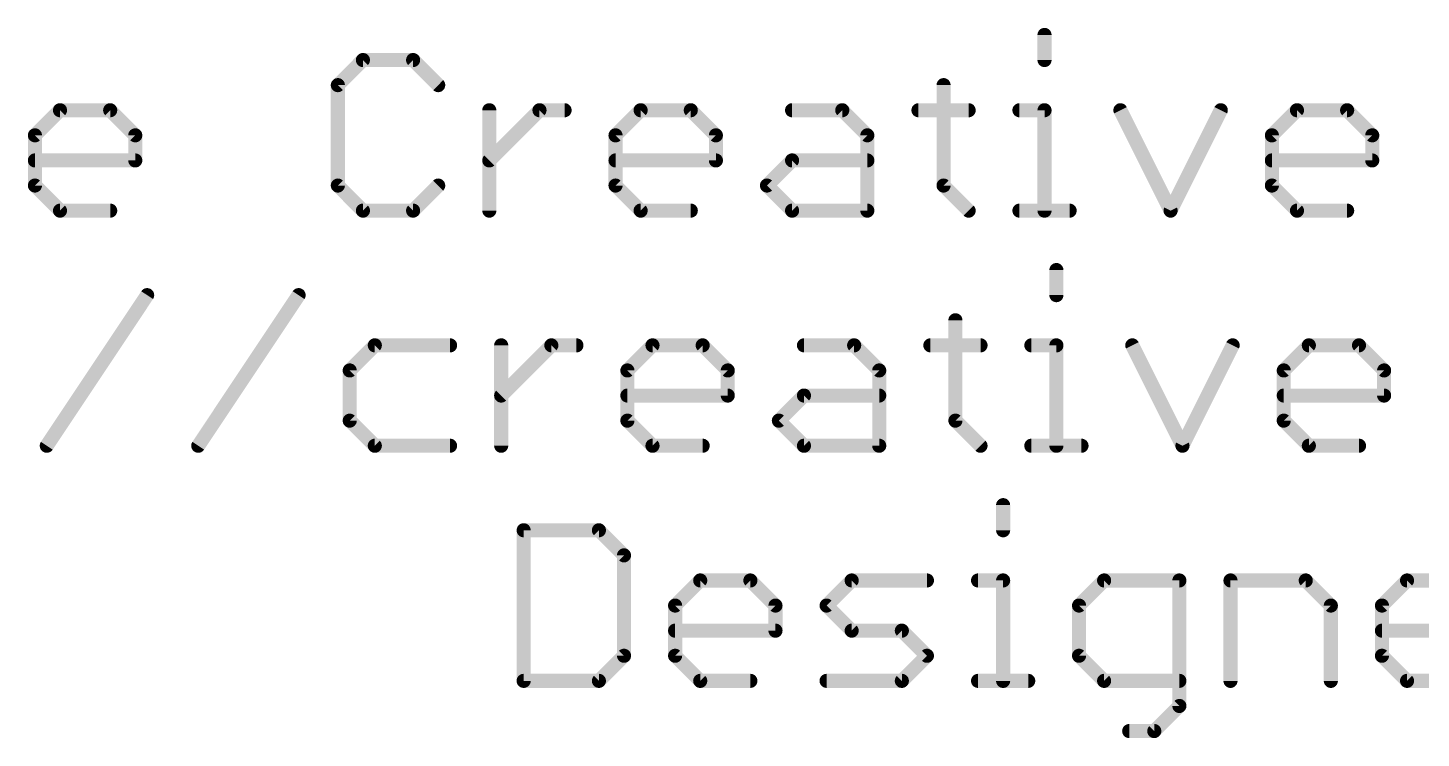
# Model space of a CAD drawing. Extents: x -27 to 80, y -11 to 53.
# Drawn here: x -0.2 to 14.86, y -10.7 to -3.03 of the extents above; entities that cross this region are included whole.
import ezdxf

# ---------------------------------------------------------------- set-up
doc = ezdxf.new("R2010")
doc.units = 0
doc.layers.add('27', color=253, linetype='CONTINUOUS')

msp = doc.modelspace()

# ---------------------------------------------------------------- linework, layer by layer
at = {"layer": '27', "const_width": 0.1524}
for points in [[(10.7862, -3.1056), (10.7862, -3.3768)], [(3.419, -3.3768), (3.1479, -3.648)], [(3.9614, -3.3768), (3.419, -3.3768)], [(4.2325, -3.648), (3.9614, -3.3768)], [(3.1479, -3.648), (3.1479, -4.7326)], [(9.6948, -3.648), (9.6948, -4.7326)], [(-0.1264, -4.1903), (0.1447, -3.9191)], [(0.1447, -3.9191), (0.6871, -3.9191)], [(0.6871, -3.9191), (0.9582, -4.1903)], [(4.785, -5.0038), (4.785, -3.9191)], [(4.785, -4.4615), (5.3274, -3.9191)], [(5.3274, -3.9191), (5.5985, -3.9191)], [(6.1493, -4.1903), (6.4205, -3.9191)], [(6.4205, -3.9191), (6.9628, -3.9191)], [(6.9628, -3.9191), (7.234, -4.1903)], [(8.0576, -3.9191), (8.6, -3.9191)], [(8.6, -3.9191), (8.8711, -4.1903)], [(9.4236, -3.9191), (9.966, -3.9191)], [(10.5151, -3.9191), (10.7862, -3.9191)], [(10.7862, -3.9191), (10.7862, -5.0038)], [(11.6065, -3.9191), (12.1488, -5.0038)], [(12.1488, -5.0038), (12.6912, -3.9191)], [(13.2437, -4.1903), (13.5148, -3.9191)], [(13.5148, -3.9191), (14.0572, -3.9191)], [(14.0572, -3.9191), (14.3283, -4.1903)], [(-0.1264, -4.7326), (-0.1264, -4.1903)], [(0.9582, -4.1903), (0.9582, -4.4615)], [(6.1493, -4.7326), (6.1493, -4.1903)], [(7.234, -4.1903), (7.234, -4.4615)], [(8.8711, -4.1903), (8.8711, -5.0038)], [(13.2437, -4.7326), (13.2437, -4.1903)], [(14.3283, -4.1903), (14.3283, -4.4615)], [(0.9582, -4.4615), (-0.1264, -4.4615)], [(7.234, -4.4615), (6.1493, -4.4615)], [(7.7865, -4.7326), (8.0576, -4.4615)], [(8.0576, -4.4615), (8.8711, -4.4615)], [(14.3283, -4.4615), (13.2437, -4.4615)], [(0.1447, -5.0038), (-0.1264, -4.7326)], [(3.1479, -4.7326), (3.419, -5.0038)], [(3.9614, -5.0038), (4.2325, -4.7326)], [(6.4205, -5.0038), (6.1493, -4.7326)], [(8.0576, -5.0038), (7.7865, -4.7326)], [(9.6948, -4.7326), (9.966, -5.0038)], [(13.5148, -5.0038), (13.2437, -4.7326)], [(0.6871, -5.0038), (0.1447, -5.0038)], [(3.419, -5.0038), (3.9614, -5.0038)], [(6.9628, -5.0038), (6.4205, -5.0038)], [(8.8711, -5.0038), (8.0576, -5.0038)], [(10.5151, -5.0038), (11.0574, -5.0038)], [(14.0572, -5.0038), (13.5148, -5.0038)], [(10.9146, -5.6456), (10.9146, -5.9168)], [(0.002, -7.5438), (1.0866, -5.9168)], [(1.6391, -7.5438), (2.7238, -5.9168)], [(9.8232, -6.188), (9.8232, -7.2726)], [(3.5474, -6.4591), (3.2763, -6.7303)], [(4.3609, -6.4591), (3.5474, -6.4591)], [(4.9134, -7.5438), (4.9134, -6.4591)], [(4.9134, -7.0015), (5.4558, -6.4591)], [(5.4558, -6.4591), (5.7269, -6.4591)], [(6.2777, -6.7303), (6.5489, -6.4591)], [(6.5489, -6.4591), (7.0912, -6.4591)], [(7.0912, -6.4591), (7.3624, -6.7303)], [(8.186, -6.4591), (8.7284, -6.4591)], [(8.7284, -6.4591), (8.9995, -6.7303)], [(9.552, -6.4591), (10.0944, -6.4591)], [(10.6435, -6.4591), (10.9146, -6.4591)], [(10.9146, -6.4591), (10.9146, -7.5438)], [(11.7349, -6.4591), (12.2772, -7.5438)], [(12.2772, -7.5438), (12.8196, -6.4591)], [(13.3721, -6.7303), (13.6432, -6.4591)], [(13.6432, -6.4591), (14.1856, -6.4591)], [(14.1856, -6.4591), (14.4567, -6.7303)], [(3.2763, -6.7303), (3.2763, -7.2726)], [(6.2777, -7.2726), (6.2777, -6.7303)], [(7.3624, -6.7303), (7.3624, -7.0015)], [(8.9995, -6.7303), (8.9995, -7.5438)], [(13.3721, -7.2726), (13.3721, -6.7303)], [(14.4567, -6.7303), (14.4567, -7.0015)], [(7.3624, -7.0015), (6.2777, -7.0015)], [(7.9149, -7.2726), (8.186, -7.0015)], [(8.186, -7.0015), (8.9995, -7.0015)], [(14.4567, -7.0015), (13.3721, -7.0015)], [(3.2763, -7.2726), (3.5474, -7.5438)], [(6.5489, -7.5438), (6.2777, -7.2726)], [(8.186, -7.5438), (7.9149, -7.2726)], [(9.8232, -7.2726), (10.0944, -7.5438)], [(13.6432, -7.5438), (13.3721, -7.2726)], [(3.5474, -7.5438), (4.3609, -7.5438)], [(7.0912, -7.5438), (6.5489, -7.5438)], [(8.9995, -7.5438), (8.186, -7.5438)], [(10.6435, -7.5438), (11.1858, -7.5438)], [(14.1856, -7.5438), (13.6432, -7.5438)], [(10.3388, -8.1856), (10.3388, -8.4568)], [(5.1562, -8.4568), (5.1562, -10.0838)], [(5.9697, -8.4568), (5.1562, -8.4568)], [(6.2409, -8.728), (5.9697, -8.4568)], [(6.2409, -9.8126), (6.2409, -8.728)], [(6.7934, -9.2703), (7.0645, -8.9991)], [(7.0645, -8.9991), (7.6069, -8.9991)], [(7.6069, -8.9991), (7.878, -9.2703)], [(8.4305, -9.2703), (8.7017, -8.9991)], [(8.7017, -8.9991), (9.5152, -8.9991)], [(10.0677, -8.9991), (10.3388, -8.9991)], [(10.3388, -8.9991), (10.3388, -10.0838)], [(11.4303, -8.9991), (11.1591, -9.2703)], [(12.2438, -8.9991), (11.4303, -8.9991)], [(12.2438, -10.355), (12.2438, -8.9991)], [(12.7963, -10.0838), (12.7963, -8.9991)], [(12.7963, -8.9991), (13.6098, -8.9991)], [(13.6098, -8.9991), (13.8809, -9.2703)], [(14.4334, -9.2703), (14.7046, -8.9991)], [(14.7046, -8.9991), (15.2469, -8.9991)], [(6.7934, -9.8126), (6.7934, -9.2703)], [(7.878, -9.2703), (7.878, -9.5415)], [(8.7017, -9.5415), (8.4305, -9.2703)], [(11.1591, -9.2703), (11.1591, -9.8126)], [(13.8809, -9.2703), (13.8809, -10.0838)], [(14.4334, -9.8126), (14.4334, -9.2703)], [(7.878, -9.5415), (6.7934, -9.5415)], [(9.244, -9.5415), (8.7017, -9.5415)], [(9.5152, -9.8126), (9.244, -9.5415)], [(15.5181, -9.5415), (14.4334, -9.5415)], [(5.9697, -10.0838), (6.2409, -9.8126)], [(7.0645, -10.0838), (6.7934, -9.8126)], [(9.244, -10.0838), (9.5152, -9.8126)], [(11.1591, -9.8126), (11.4303, -10.0838)], [(14.7046, -10.0838), (14.4334, -9.8126)], [(5.1562, -10.0838), (5.9697, -10.0838)], [(7.6069, -10.0838), (7.0645, -10.0838)], [(8.4305, -10.0838), (9.244, -10.0838)], [(10.0677, -10.0838), (10.61, -10.0838)], [(11.4303, -10.0838), (12.2438, -10.0838)], [(15.2469, -10.0838), (14.7046, -10.0838)], [(11.9726, -10.6261), (12.2438, -10.355)], [(11.7014, -10.6261), (11.9726, -10.6261)]]:
    msp.add_lwpolyline(points, dxfattribs=at)
at = {"layer": '27', "const_width": 0.0762}
for points in [[(10.8243, -3.1056, 1), (10.7481, -3.1056)], [(3.419, -3.3387, 1), (3.419, -3.4149)], [(3.446, -3.4038, 1), (3.3921, -3.3499)], [(3.9883, -3.3499, 1), (3.9344, -3.4038)], [(3.9614, -3.4149, 1), (3.9614, -3.3387)], [(10.7481, -3.3768, 1), (10.8243, -3.3768)], [(3.1209, -3.621, 1), (3.1748, -3.6749)], [(3.186, -3.648, 1), (3.1098, -3.648)], [(4.2056, -3.6749, 1), (4.2595, -3.621)], [(9.7329, -3.648, 1), (9.6567, -3.648)], [(0.1447, -3.881, 1), (0.1447, -3.9572)], [(0.1717, -3.9461, 1), (0.1178, -3.8922)], [(0.714, -3.8922, 1), (0.6601, -3.9461)], [(0.6871, -3.9572, 1), (0.6871, -3.881)], [(4.8231, -3.9191, 1), (4.7469, -3.9191)], [(5.3274, -3.881, 1), (5.3274, -3.9572)], [(5.3543, -3.9461, 1), (5.3004, -3.8922)], [(5.5985, -3.9572, 1), (5.5985, -3.881)], [(6.4205, -3.881, 1), (6.4205, -3.9572)], [(6.4474, -3.9461, 1), (6.3935, -3.8922)], [(6.9898, -3.8922, 1), (6.9359, -3.9461)], [(6.9628, -3.9572, 1), (6.9628, -3.881)], [(8.0576, -3.881, 1), (8.0576, -3.9572)], [(8.6269, -3.8922, 1), (8.573, -3.9461)], [(8.6, -3.9572, 1), (8.6, -3.881)], [(9.4236, -3.881, 1), (9.4236, -3.9572)], [(9.966, -3.9572, 1), (9.966, -3.881)], [(10.5151, -3.881, 1), (10.5151, -3.9572)], [(10.8243, -3.9191, 1), (10.7481, -3.9191)], [(10.7862, -3.9572, 1), (10.7862, -3.881)], [(11.6406, -3.9021, 1), (11.5724, -3.9362)], [(12.7252, -3.9362, 1), (12.6571, -3.9021)], [(13.5148, -3.881, 1), (13.5148, -3.9572)], [(13.5418, -3.9461, 1), (13.4879, -3.8922)], [(14.0841, -3.8922, 1), (14.0302, -3.9461)], [(14.0572, -3.9572, 1), (14.0572, -3.881)], [(-0.0883, -4.1903, 1), (-0.1645, -4.1903)], [(-0.1534, -4.1634, 1), (-0.0995, -4.2172)], [(0.9963, -4.1903, 1), (0.9201, -4.1903)], [(0.9313, -4.2172, 1), (0.9852, -4.1634)], [(6.1874, -4.1903, 1), (6.1112, -4.1903)], [(6.1224, -4.1634, 1), (6.1763, -4.2172)], [(7.2721, -4.1903, 1), (7.1959, -4.1903)], [(7.207, -4.2172, 1), (7.2609, -4.1634)], [(8.9092, -4.1903, 1), (8.833, -4.1903)], [(8.8442, -4.2172, 1), (8.8981, -4.1634)], [(13.2818, -4.1903, 1), (13.2056, -4.1903)], [(13.2167, -4.1634, 1), (13.2706, -4.2172)], [(14.3664, -4.1903, 1), (14.2902, -4.1903)], [(14.3014, -4.2172, 1), (14.3553, -4.1634)], [(-0.1264, -4.4234, 1), (-0.1264, -4.4996)], [(0.9201, -4.4615, 1), (0.9963, -4.4615)], [(0.9582, -4.4996, 1), (0.9582, -4.4234)], [(4.7581, -4.4345, 1), (4.812, -4.4884)], [(6.1493, -4.4234, 1), (6.1493, -4.4996)], [(7.1959, -4.4615, 1), (7.2721, -4.4615)], [(7.234, -4.4996, 1), (7.234, -4.4234)], [(8.0576, -4.4234, 1), (8.0576, -4.4996)], [(8.0846, -4.4884, 1), (8.0307, -4.4345)], [(8.8711, -4.4996, 1), (8.8711, -4.4234)], [(13.2437, -4.4234, 1), (13.2437, -4.4996)], [(14.2902, -4.4615, 1), (14.3664, -4.4615)], [(14.3283, -4.4996, 1), (14.3283, -4.4234)], [(-0.0995, -4.7057, 1), (-0.1534, -4.7596)], [(3.1748, -4.7057, 1), (3.1209, -4.7596)], [(4.2595, -4.7596, 1), (4.2056, -4.7057)], [(6.1763, -4.7057, 1), (6.1224, -4.7596)], [(7.8134, -4.7057, 1), (7.7595, -4.7596)], [(7.7595, -4.7057, 1), (7.8134, -4.7596)], [(9.7217, -4.7057, 1), (9.6679, -4.7596)], [(13.2706, -4.7057, 1), (13.2167, -4.7596)], [(-0.1645, -4.7326, 1), (-0.0883, -4.7326)], [(3.1098, -4.7326, 1), (3.186, -4.7326)], [(6.1112, -4.7326, 1), (6.1874, -4.7326)], [(9.6567, -4.7326, 1), (9.7329, -4.7326)], [(13.2056, -4.7326, 1), (13.2818, -4.7326)], [(0.1447, -4.9657, 1), (0.1447, -5.0419)], [(0.1178, -5.0307, 1), (0.1717, -4.9769)], [(0.6871, -5.0419, 1), (0.6871, -4.9657)], [(3.419, -4.9657, 1), (3.419, -5.0419)], [(3.3921, -5.0307, 1), (3.446, -4.9769)], [(3.9344, -4.9769, 1), (3.9883, -5.0307)], [(3.9614, -5.0419, 1), (3.9614, -4.9657)], [(4.7469, -5.0038, 1), (4.8231, -5.0038)], [(6.4205, -4.9657, 1), (6.4205, -5.0419)], [(6.3935, -5.0307, 1), (6.4474, -4.9769)], [(6.9628, -5.0419, 1), (6.9628, -4.9657)], [(8.0576, -4.9657, 1), (8.0576, -5.0419)], [(8.0307, -5.0307, 1), (8.0846, -4.9769)], [(8.833, -5.0038, 1), (8.9092, -5.0038)], [(8.8711, -5.0419, 1), (8.8711, -4.9657)], [(9.939, -5.0307, 1), (9.9929, -4.9769)], [(10.5151, -4.9657, 1), (10.5151, -5.0419)], [(10.7481, -5.0038, 1), (10.8243, -5.0038)], [(11.0574, -5.0419, 1), (11.0574, -4.9657)], [(12.1148, -4.9868, 1), (12.1829, -5.0208)], [(12.1148, -5.0208, 1), (12.1829, -4.9868)], [(13.5148, -4.9657, 1), (13.5148, -5.0419)], [(13.4879, -5.0307, 1), (13.5418, -4.9769)], [(14.0572, -5.0419, 1), (14.0572, -4.9657)], [(10.9527, -5.6456, 1), (10.8765, -5.6456)], [(1.1183, -5.9379, 1), (1.0549, -5.8957)], [(2.7555, -5.9379, 1), (2.6921, -5.8957)], [(10.8765, -5.9168, 1), (10.9527, -5.9168)], [(9.8613, -6.188, 1), (9.7851, -6.188)], [(3.5474, -6.421, 1), (3.5474, -6.4972)], [(3.5744, -6.4861, 1), (3.5205, -6.4322)], [(4.3609, -6.4972, 1), (4.3609, -6.421)], [(4.9515, -6.4591, 1), (4.8753, -6.4591)], [(5.4558, -6.421, 1), (5.4558, -6.4972)], [(5.4827, -6.4861, 1), (5.4288, -6.4322)], [(5.7269, -6.4972, 1), (5.7269, -6.421)], [(6.5489, -6.421, 1), (6.5489, -6.4972)], [(6.5758, -6.4861, 1), (6.522, -6.4322)], [(7.1182, -6.4322, 1), (7.0643, -6.4861)], [(7.0912, -6.4972, 1), (7.0912, -6.421)], [(8.186, -6.421, 1), (8.186, -6.4972)], [(8.7553, -6.4322, 1), (8.7014, -6.4861)], [(8.7284, -6.4972, 1), (8.7284, -6.421)], [(9.552, -6.421, 1), (9.552, -6.4972)], [(10.0944, -6.4972, 1), (10.0944, -6.421)], [(10.6435, -6.421, 1), (10.6435, -6.4972)], [(10.9527, -6.4591, 1), (10.8765, -6.4591)], [(10.9146, -6.4972, 1), (10.9146, -6.421)], [(11.769, -6.4421, 1), (11.7008, -6.4762)], [(12.8537, -6.4762, 1), (12.7855, -6.4421)], [(13.6432, -6.421, 1), (13.6432, -6.4972)], [(13.6702, -6.4861, 1), (13.6163, -6.4322)], [(14.2125, -6.4322, 1), (14.1586, -6.4861)], [(14.1856, -6.4972, 1), (14.1856, -6.421)], [(3.3144, -6.7303, 1), (3.2382, -6.7303)], [(3.2493, -6.7034, 1), (3.3032, -6.7572)], [(6.3158, -6.7303, 1), (6.2396, -6.7303)], [(6.2508, -6.7034, 1), (6.3047, -6.7572)], [(7.4005, -6.7303, 1), (7.3243, -6.7303)], [(7.3354, -6.7572, 1), (7.3893, -6.7034)], [(9.0376, -6.7303, 1), (8.9614, -6.7303)], [(8.9726, -6.7572, 1), (9.0265, -6.7034)], [(13.4102, -6.7303, 1), (13.334, -6.7303)], [(13.3451, -6.7034, 1), (13.399, -6.7572)], [(14.4948, -6.7303, 1), (14.4186, -6.7303)], [(14.4298, -6.7572, 1), (14.4837, -6.7034)], [(6.2777, -6.9634, 1), (6.2777, -7.0396)], [(7.3624, -7.0396, 1), (7.3624, -6.9634)], [(8.186, -6.9634, 1), (8.186, -7.0396)], [(8.213, -7.0284, 1), (8.1591, -6.9745)], [(8.9995, -7.0396, 1), (8.9995, -6.9634)], [(13.3721, -6.9634, 1), (13.3721, -7.0396)], [(14.4567, -7.0396, 1), (14.4567, -6.9634)], [(4.8865, -6.9745, 1), (4.9404, -7.0284)], [(7.3243, -7.0015, 1), (7.4005, -7.0015)], [(14.4186, -7.0015, 1), (14.4948, -7.0015)], [(3.3032, -7.2457, 1), (3.2493, -7.2996)], [(6.3047, -7.2457, 1), (6.2508, -7.2996)], [(7.9418, -7.2457, 1), (7.8879, -7.2996)], [(7.8879, -7.2457, 1), (7.9418, -7.2996)], [(9.8501, -7.2457, 1), (9.7963, -7.2996)], [(13.399, -7.2457, 1), (13.3451, -7.2996)], [(3.2382, -7.2726, 1), (3.3144, -7.2726)], [(6.2396, -7.2726, 1), (6.3158, -7.2726)], [(9.7851, -7.2726, 1), (9.8613, -7.2726)], [(13.334, -7.2726, 1), (13.4102, -7.2726)], [(-0.0297, -7.5227, 1), (0.0337, -7.5649)], [(1.6074, -7.5227, 1), (1.6708, -7.5649)], [(3.5474, -7.5057, 1), (3.5474, -7.5819)], [(3.5205, -7.5707, 1), (3.5744, -7.5169)], [(4.3609, -7.5819, 1), (4.3609, -7.5057)], [(4.8753, -7.5438, 1), (4.9515, -7.5438)], [(6.5489, -7.5057, 1), (6.5489, -7.5819)], [(6.522, -7.5707, 1), (6.5758, -7.5169)], [(7.0912, -7.5819, 1), (7.0912, -7.5057)], [(8.186, -7.5057, 1), (8.186, -7.5819)], [(8.1591, -7.5707, 1), (8.213, -7.5169)], [(8.9614, -7.5438, 1), (9.0376, -7.5438)], [(8.9995, -7.5819, 1), (8.9995, -7.5057)], [(10.0674, -7.5707, 1), (10.1213, -7.5169)], [(10.6435, -7.5057, 1), (10.6435, -7.5819)], [(10.8765, -7.5438, 1), (10.9527, -7.5438)], [(11.1858, -7.5819, 1), (11.1858, -7.5057)], [(12.2432, -7.5268, 1), (12.3113, -7.5608)], [(12.2432, -7.5608, 1), (12.3113, -7.5268)], [(13.6432, -7.5057, 1), (13.6432, -7.5819)], [(13.6163, -7.5707, 1), (13.6702, -7.5169)], [(14.1856, -7.5819, 1), (14.1856, -7.5057)], [(10.3769, -8.1856, 1), (10.3007, -8.1856)], [(5.1943, -8.4568, 1), (5.1181, -8.4568)], [(5.1562, -8.4187, 1), (5.1562, -8.4949)], [(5.9966, -8.4299, 1), (5.9428, -8.4838)], [(5.9697, -8.4949, 1), (5.9697, -8.4187)], [(10.3007, -8.4568, 1), (10.3769, -8.4568)], [(6.279, -8.728, 1), (6.2028, -8.728)], [(6.2139, -8.7549, 1), (6.2678, -8.701)], [(7.0645, -8.961, 1), (7.0645, -9.0372)], [(7.0915, -9.0261, 1), (7.0376, -8.9722)], [(7.6338, -8.9722, 1), (7.5799, -9.0261)], [(7.6069, -9.0372, 1), (7.6069, -8.961)], [(8.7017, -8.961, 1), (8.7017, -9.0372)], [(8.7286, -9.0261, 1), (8.6747, -8.9722)], [(9.5152, -9.0372, 1), (9.5152, -8.961)], [(10.0677, -8.961, 1), (10.0677, -9.0372)], [(10.3769, -8.9991, 1), (10.3007, -8.9991)], [(10.3388, -9.0372, 1), (10.3388, -8.961)], [(11.4303, -8.961, 1), (11.4303, -9.0372)], [(11.4572, -9.0261, 1), (11.4033, -8.9722)], [(12.2819, -8.9991, 1), (12.2057, -8.9991)], [(12.2438, -9.0372, 1), (12.2438, -8.961)], [(12.8344, -8.9991, 1), (12.7582, -8.9991)], [(12.7963, -8.961, 1), (12.7963, -9.0372)], [(13.6367, -8.9722, 1), (13.5828, -9.0261)], [(13.6098, -9.0372, 1), (13.6098, -8.961)], [(14.7046, -8.961, 1), (14.7046, -9.0372)], [(14.7315, -9.0261, 1), (14.6776, -8.9722)], [(6.8315, -9.2703, 1), (6.7553, -9.2703)], [(6.7664, -9.2434, 1), (6.8203, -9.2972)], [(7.9161, -9.2703, 1), (7.8399, -9.2703)], [(7.8511, -9.2972, 1), (7.905, -9.2434)], [(8.4575, -9.2434, 1), (8.4036, -9.2972)], [(8.4036, -9.2434, 1), (8.4575, -9.2972)], [(11.1972, -9.2703, 1), (11.121, -9.2703)], [(11.1322, -9.2434, 1), (11.186, -9.2972)], [(13.919, -9.2703, 1), (13.8428, -9.2703)], [(13.854, -9.2972, 1), (13.9079, -9.2434)], [(14.4715, -9.2703, 1), (14.3953, -9.2703)], [(14.4065, -9.2434, 1), (14.4604, -9.2972)], [(6.7934, -9.5034, 1), (6.7934, -9.5796)], [(7.878, -9.5796, 1), (7.878, -9.5034)], [(8.7017, -9.5034, 1), (8.7017, -9.5796)], [(8.6747, -9.5684, 1), (8.7286, -9.5145)], [(9.2709, -9.5145, 1), (9.2171, -9.5684)], [(9.244, -9.5796, 1), (9.244, -9.5034)], [(14.4334, -9.5034, 1), (14.4334, -9.5796)], [(7.8399, -9.5415, 1), (7.9161, -9.5415)], [(6.2028, -9.8126, 1), (6.279, -9.8126)], [(6.2678, -9.8396, 1), (6.2139, -9.7857)], [(6.8203, -9.7857, 1), (6.7664, -9.8396)], [(6.7553, -9.8126, 1), (6.8315, -9.8126)], [(9.5421, -9.8396, 1), (9.4882, -9.7857)], [(9.4882, -9.8396, 1), (9.5421, -9.7857)], [(11.186, -9.7857, 1), (11.1322, -9.8396)], [(11.121, -9.8126, 1), (11.1972, -9.8126)], [(14.4604, -9.7857, 1), (14.4065, -9.8396)], [(14.3953, -9.8126, 1), (14.4715, -9.8126)], [(5.1562, -10.0457, 1), (5.1562, -10.1219)], [(5.1181, -10.0838, 1), (5.1943, -10.0838)], [(5.9428, -10.0569, 1), (5.9966, -10.1107)], [(5.9697, -10.1219, 1), (5.9697, -10.0457)], [(7.0645, -10.0457, 1), (7.0645, -10.1219)], [(7.0376, -10.1107, 1), (7.0915, -10.0569)], [(7.6069, -10.1219, 1), (7.6069, -10.0457)], [(8.4305, -10.0457, 1), (8.4305, -10.1219)], [(9.2171, -10.0569, 1), (9.2709, -10.1107)], [(9.244, -10.1219, 1), (9.244, -10.0457)], [(10.0677, -10.0457, 1), (10.0677, -10.1219)], [(10.3007, -10.0838, 1), (10.3769, -10.0838)], [(10.61, -10.1219, 1), (10.61, -10.0457)], [(11.4303, -10.0457, 1), (11.4303, -10.1219)], [(11.4033, -10.1107, 1), (11.4572, -10.0569)], [(12.2438, -10.1219, 1), (12.2438, -10.0457)], [(12.7582, -10.0838, 1), (12.8344, -10.0838)], [(13.8428, -10.0838, 1), (13.919, -10.0838)], [(14.7046, -10.0457, 1), (14.7046, -10.1219)], [(14.6776, -10.1107, 1), (14.7315, -10.0569)], [(12.2057, -10.355, 1), (12.2819, -10.355)], [(12.2707, -10.3819, 1), (12.2168, -10.328)], [(11.7014, -10.588, 1), (11.7014, -10.6642)], [(11.9457, -10.5992, 1), (11.9995, -10.6531)], [(11.9726, -10.6642, 1), (11.9726, -10.588)]]:
    msp.add_lwpolyline(points, format="xyb", dxfattribs=at)

doc.saveas('drawing.dxf')
